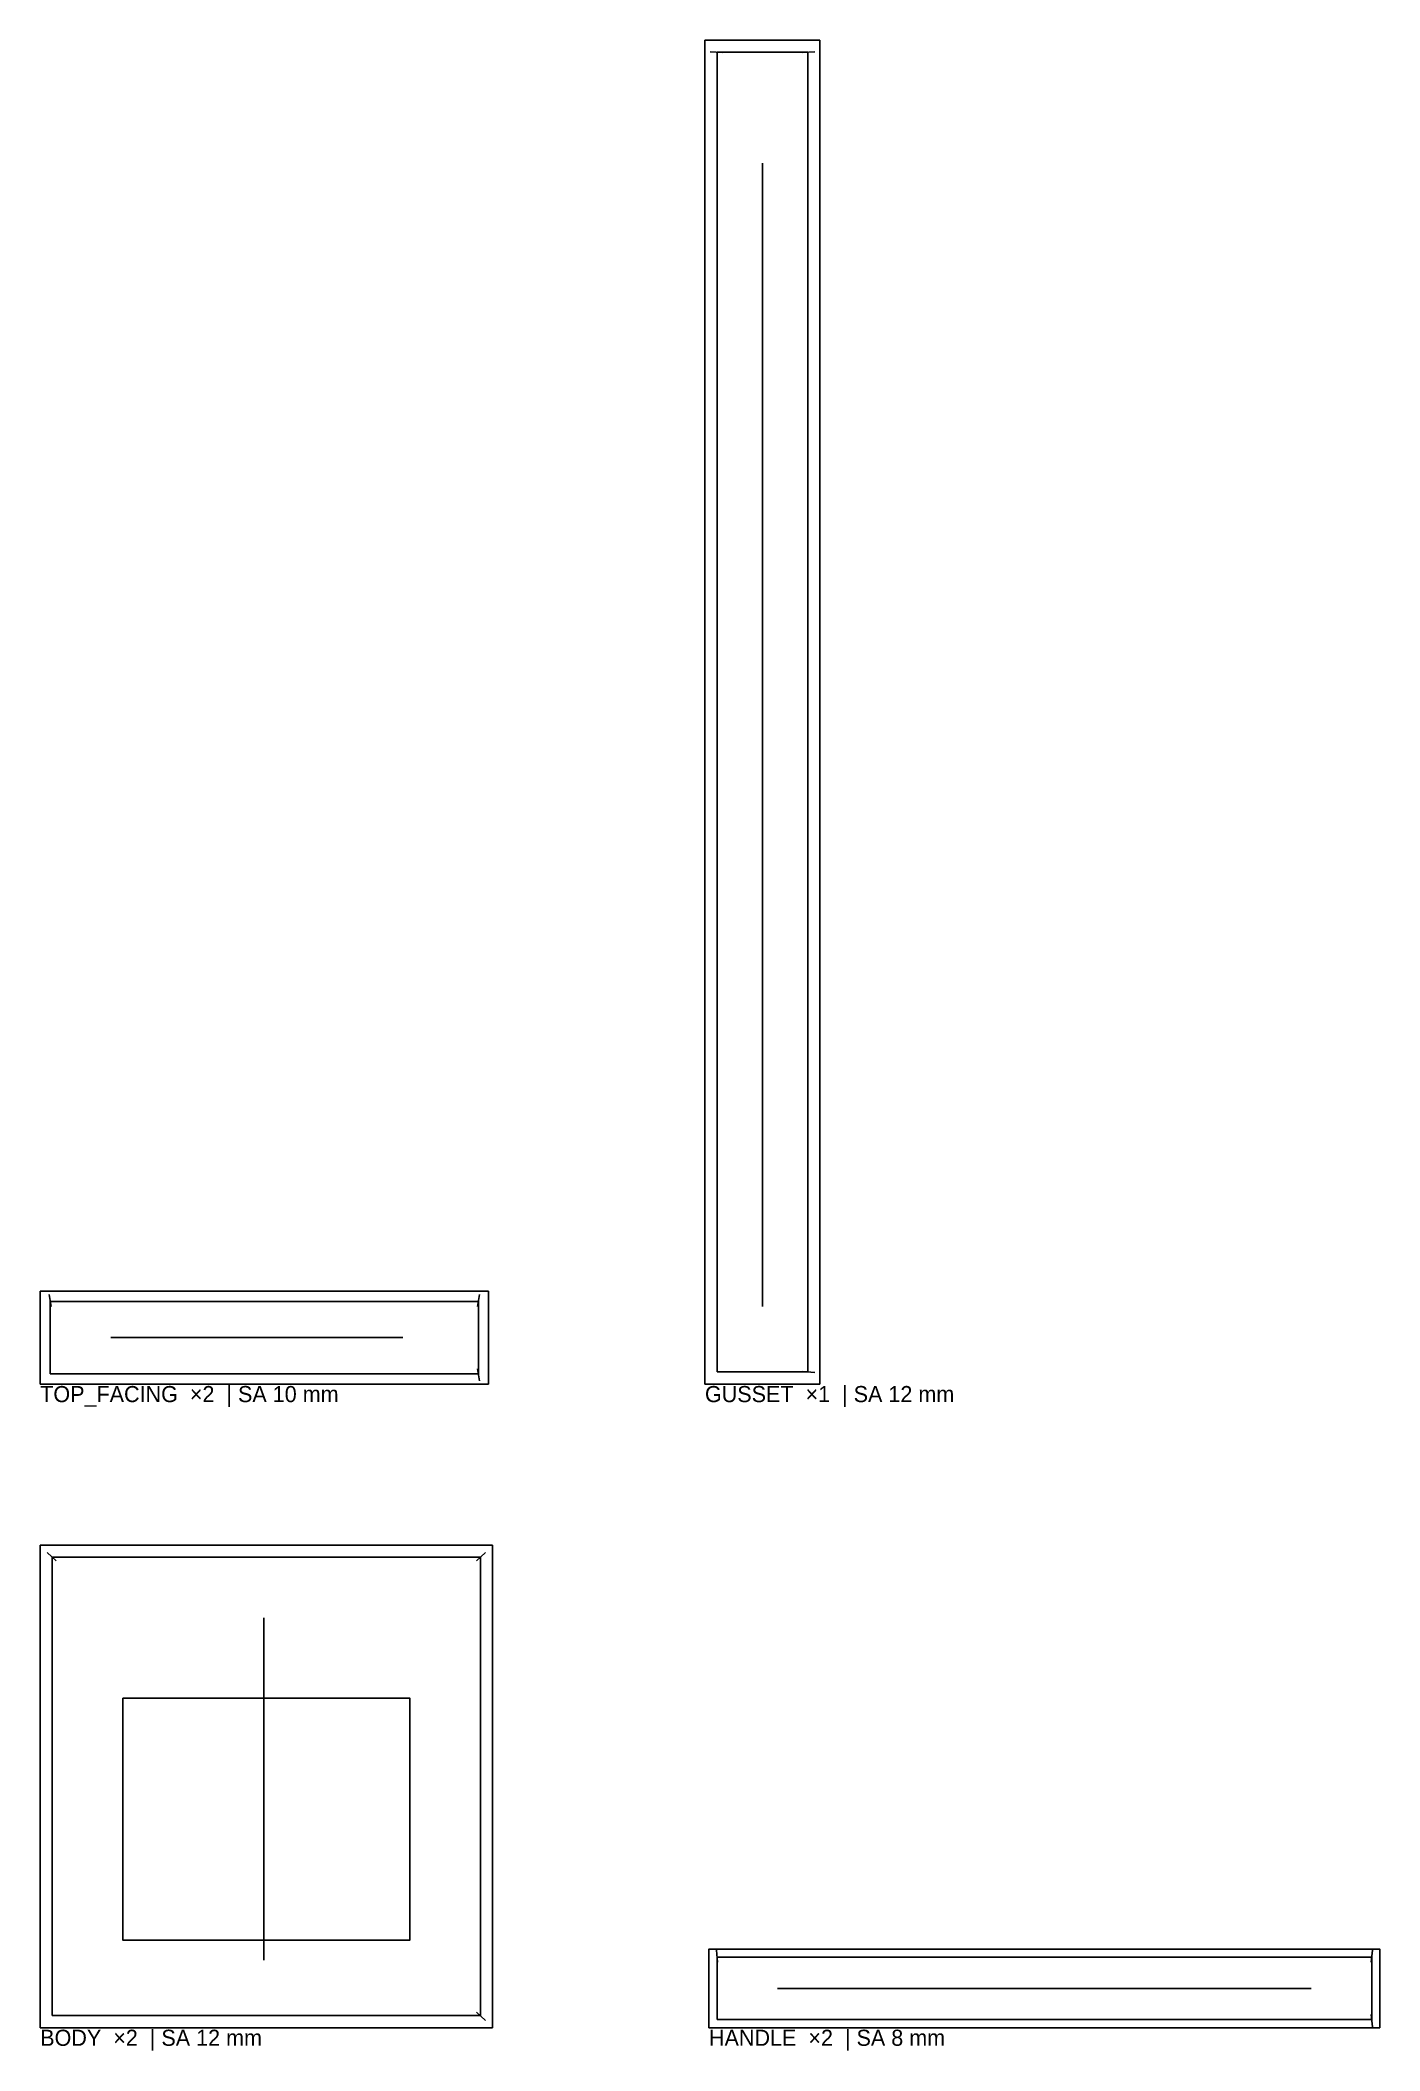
# Model space of a CAD drawing. Header units: millimetres. Extents: x 80 to 1410, y 129 to 2125.
import ezdxf

# ---------------------------------------------------------------- set-up
doc = ezdxf.new("R2010")
doc.units = ezdxf.units.MM
for name, color, linetype in [('CUT', 1, 'Continuous'), ('GRAIN', 3, 'Continuous'), ('LABEL', 7, 'Continuous'), ('MARK', 30, 'Continuous'), ('PRINT', 6, 'Continuous'), ('STITCH', 5, 'Continuous')]:
    doc.layers.add(name, color=color, linetype=linetype)

msp = doc.modelspace()

# ---------------------------------------------------------------- linework, layer by layer
at = {"layer": 'CUT'}
for points in [[(740, 791), (740, 2125), (854, 2125), (854, 791)], [(80, 791), (80, 883), (525, 883), (525, 791)], [(80, 152), (80, 631), (529, 631), (529, 152)], [(744, 152), (744, 230), (1410, 230), (1410, 152)]]:
    msp.add_lwpolyline(points, close=True, dxfattribs=at)
at = {"layer": 'GRAIN'}
for p, q in [((797, 868), (797, 2003)), ((150, 837), (440, 837)), ((302, 219), (302, 559)), ((812, 191), (1342, 191))]:
    msp.add_line(p, q, dxfattribs=at)
at = {"layer": 'MARK'}
for p, q in [((757, 2112.7), (745, 2113.5)), ((837, 2112.7), (849, 2113.5)), ((90.8, 868.1), (88.8, 879.9)), ((514.2, 868.1), (516.2, 879.9)), ((514.2, 805.9), (516.2, 794.1)), ((837, 803.3), (849, 802.5)), ((95.7, 615.6), (86.9, 623.8)), ((513.3, 615.6), (522.1, 623.8)), ((752.5, 217), (751.3, 229)), ((1401.5, 217), (1402.7, 229)), ((513.3, 167.4), (522.1, 159.2)), ((1401.5, 165), (1402.7, 153))]:
    msp.add_line(p, q, dxfattribs=at)
at = {"layer": 'PRINT'}
msp.add_lwpolyline([(162, 479), (447, 479), (447, 239), (162, 239)], close=True, dxfattribs=at)
at = {"layer": 'STITCH'}
for points in [[(752, 803), (842, 803), (842, 2113), (752, 2113)], [(90, 801), (515, 801), (515, 873), (90, 873)], [(92, 164), (517, 164), (517, 619), (92, 619)], [(752, 160), (1402, 160), (1402, 222), (752, 222)]]:
    msp.add_lwpolyline(points, close=True, dxfattribs=at)

# ---------------------------------------------------------------- texts
at = {"layer": 'LABEL'}
for s, p in [('TOP_FACING  ×2  | SA 10 mm', (80, 773)), ('GUSSET  ×1  | SA 12 mm', (740, 773)), ('BODY  ×2  | SA 12 mm', (80, 134)), ('HANDLE  ×2  | SA 8 mm', (744, 134))]:
    msp.add_text(s, height=16, dxfattribs=at).set_placement(p)

doc.saveas('drawing.dxf')
